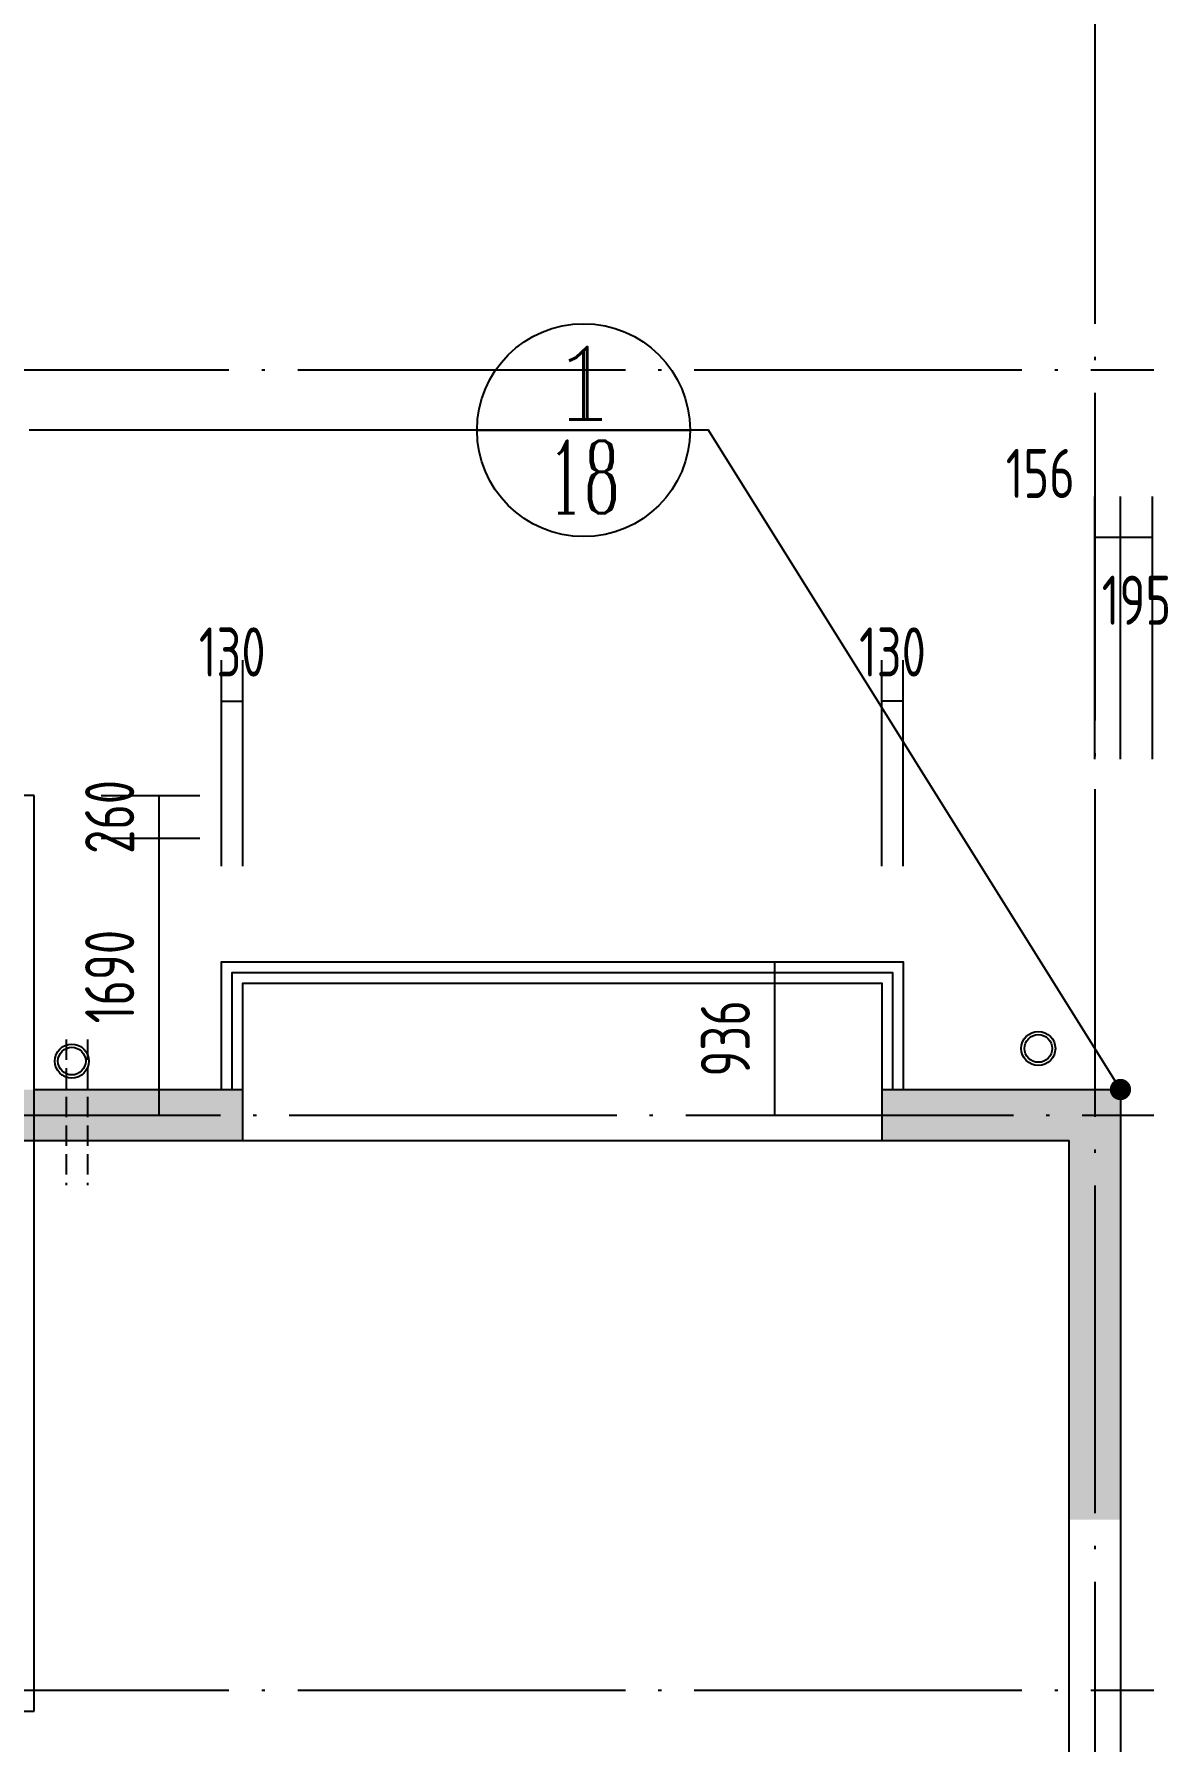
# Model space of a CAD drawing. Extents: x -726032 to 135930, y -151624 to 587044.
# Drawn here: x -442371 to -435598, y 476930 to 487356 of the extents above; entities that cross this region are included whole.
import ezdxf
from ezdxf.enums import TextEntityAlignment as Align

# ---------------------------------------------------------------- set-up
doc = ezdxf.new("R2010")
doc.units = 0
doc.header["$LTSCALE"] = 1000
doc.header["$MEASUREMENT"] = 0
doc.linetypes.add('DASH', pattern=[0.35, 0.25, -0.1])
doc.linetypes.add('DOTE', pattern=[2.42, 2, -0.2, 0.02, -0.2])
doc.layers.get('0').update_dxf_attribs({"linetype": 'CONTINUOUS'})
doc.layers.get('DEFPOINTS').update_dxf_attribs({"color": 1, "linetype": 'CONTINUOUS'})
for name, color, linetype in [('COLUMN', 170, 'CONTINUOUS'), ('DOTE', 8, 'DOTE'), ('PUB_DIM', 245, 'CONTINUOUS'), ('WALL', 255, 'CONTINUOUS'), ('WINDOW', 155, 'CONTINUOUS'), ('引线', 213, 'CONTINUOUS'), ('空调', 245, 'CONTINUOUS'), ('雨水管', 20, 'CONTINUOUS')]:
    doc.layers.add(name, color=color, linetype=linetype)
doc.styles.add('COMP', font='COMPLEX', dxfattribs={"bigfont": 'hztxt'})
doc.styles.add('DIM_FONT', font='isocp.shx', dxfattribs={"width": 0.8})
doc.dimstyles.new('DIMB', dxfattribs={"dimtxt": 300, "dimasz": 1, "dimexe": 250, "dimexo": 300, "dimgap": 150, "dimtad": 1, "dimdec": 0, "dimzin": 0, "dimdsep": 46, "dimtxsty": 'DIM_FONT', "dimcen": 0.09, "dimse2": 1, "dimclrt": 142, "dimadec": 0, "dimazin": 0, "dimtfac": 1, "dimtdec": 0, "dimtix": 1, "dimtmove": 2, "dimatfit": 3, "dimfxl": 1, "dimtolj": 1, "dimtzin": 0, "dimarcsym": 0})
doc.dimstyles.new('DIMN', dxfattribs={"dimtxt": 300, "dimasz": 1, "dimexe": 250, "dimexo": 300, "dimgap": 150, "dimtad": 1, "dimdec": 0, "dimzin": 0, "dimdsep": 46, "dimtxsty": 'DIM_FONT', "dimcen": 0.09, "dimclrt": 142, "dimadec": 0, "dimazin": 0, "dimtfac": 1, "dimtdec": 0, "dimtix": 1, "dimtmove": 2, "dimatfit": 3, "dimfxl": 1, "dimtolj": 1, "dimtzin": 0, "dimarcsym": 0})

# ---------------------------------------------------------------- blocks, each defined once
blk = doc.blocks.new('*D1258')
at = {"layer": 'DEFPOINTS', "color": 0, "transparency": 16777216}
for p in [(-435546, 484284), (-435741, 482629), (-435546, 482629)]:
    blk.add_point(p, dxfattribs=at)
at = {"layer": 'PUB_DIM', "color": 0, "lineweight": -2, "transparency": 16777216}
for p, q in [((-435741, 482929), (-435741, 484534)), ((-435546, 482929), (-435546, 484534)), ((-435742, 484284), (-435743, 484284)), ((-435741, 484284), (-435546, 484284)), ((-435545, 484284), (-435544, 484284))]:
    blk.add_line(p, q, dxfattribs=at)
at = {"layer": 'PUB_DIM', "color": 0, "transparency": 16777216}
for points in [[(-435742, 484284), (-435742, 484283), (-435741, 484284)], [(-435545, 484284), (-435545, 484283), (-435546, 484284)]]:
    blk.add_solid(points, dxfattribs=at)
at = {"layer": 'PUB_DIM', "color": 142, "transparency": 16777216, "insert": (-435643, 483900), "char_height": 300, "attachment_point": 5, "style": 'DIM_FONT'}
blk.add_mtext('\\A1;195', dxfattribs=at)
blk = doc.blocks.new('*D1259')
at = {"layer": 'DEFPOINTS', "color": 0, "transparency": 16777216}
for p in [(-435741, 484284), (-435897, 482629), (-435741, 482629)]:
    blk.add_point(p, dxfattribs=at)
at = {"layer": 'PUB_DIM', "color": 0, "lineweight": -2, "transparency": 16777216}
for p, q in [((-435897, 482929), (-435897, 484534)), ((-435741, 482929), (-435741, 484534)), ((-435898, 484284), (-435899, 484284)), ((-435897, 484284), (-435741, 484284)), ((-435740, 484284), (-435739, 484284))]:
    blk.add_line(p, q, dxfattribs=at)
at = {"layer": 'PUB_DIM', "color": 0, "transparency": 16777216}
for points in [[(-435898, 484284), (-435898, 484283), (-435897, 484284)], [(-435740, 484284), (-435740, 484283), (-435741, 484284)]]:
    blk.add_solid(points, dxfattribs=at)
at = {"layer": 'PUB_DIM', "color": 142, "transparency": 16777216, "insert": (-436230, 484674), "char_height": 300, "attachment_point": 5, "style": 'DIM_FONT'}
blk.add_mtext('\\A1;156', dxfattribs=at)
blk = doc.blocks.new('*D1260')
at = {"layer": 'DEFPOINTS', "color": 0, "transparency": 16777216}
for p in [(-438679, 481693), (-438679, 480757), (-437852, 480757)]:
    blk.add_point(p, dxfattribs=at)
at = {"layer": 'PUB_DIM', "color": 0, "lineweight": -2, "transparency": 16777216}
for p, q in [((-438379, 481693), (-437602, 481693)), ((-437852, 481692), (-437852, 480758)), ((-438379, 480757), (-437602, 480757))]:
    blk.add_line(p, q, dxfattribs=at)
at = {"layer": 'PUB_DIM', "color": 0, "transparency": 16777216}
for points in [[(-437852, 481692), (-437852, 481692), (-437852, 481693)], [(-437852, 480758), (-437852, 480758), (-437852, 480757)]]:
    blk.add_solid(points, dxfattribs=at)
at = {"layer": 'PUB_DIM', "color": 142, "transparency": 16777216, "insert": (-438152, 481225), "char_height": 300, "attachment_point": 5, "rotation": 90, "style": 'DIM_FONT'}
blk.add_mtext('\\A1;936', dxfattribs=at)
blk = doc.blocks.new('_INDEX')
blk.add_line((-0.5, 0), (0.5, 0))
blk.add_circle((0, 0), 0.5)
at = {"style": 'COMP'}
for tag, width, p, p2 in [('1', 2.333333, (-0.17, 0.05), (0.17, 0.05)), ('-', 1.166667, (-0.17, -0.39), (0.17, -0.39))]:
    blk.add_attdef(tag, text='', height=0.34, dxfattribs=dict(at, width=width)).set_placement(p, p2, align=Align.FIT)
blk = doc.blocks.new('*D3794')
at = {"layer": 'DEFPOINTS', "color": 0, "transparency": 16777216}
for p in [(-442262, 482447), (-442262, 480757), (-441610, 480757)]:
    blk.add_point(p, dxfattribs=at)
at = {"layer": 'PUB_DIM', "color": 0, "lineweight": -2, "transparency": 16777216}
for p, q in [((-441962, 482447), (-441360, 482447)), ((-441610, 482446), (-441610, 480758))]:
    blk.add_line(p, q, dxfattribs=at)
at = {"layer": 'PUB_DIM', "color": 0, "transparency": 16777216}
for points in [[(-441610, 482446), (-441609, 482446), (-441610, 482447)], [(-441610, 480758), (-441609, 480758), (-441610, 480757)]]:
    blk.add_solid(points, dxfattribs=at)
at = {"layer": 'PUB_DIM', "color": 142, "transparency": 16777216, "insert": (-441910, 481602), "char_height": 300, "attachment_point": 5, "rotation": 90, "style": 'DIM_FONT'}
blk.add_mtext('\\A1;1690', dxfattribs=at)
blk = doc.blocks.new('*D1264')
at = {"layer": 'DEFPOINTS', "color": 0, "transparency": 16777216}
for p in [(-442262, 482707), (-442262, 482447), (-441610, 482447)]:
    blk.add_point(p, dxfattribs=at)
at = {"layer": 'PUB_DIM', "color": 0, "lineweight": -2, "transparency": 16777216}
for p, q in [((-441962, 482707), (-441360, 482707)), ((-441610, 482708), (-441610, 482709)), ((-441610, 482707), (-441610, 482447)), ((-441962, 482447), (-441360, 482447)), ((-441610, 482446), (-441610, 482445))]:
    blk.add_line(p, q, dxfattribs=at)
at = {"layer": 'PUB_DIM', "color": 0, "transparency": 16777216}
for points in [[(-441610, 482708), (-441609, 482708), (-441610, 482707)], [(-441610, 482446), (-441609, 482446), (-441610, 482447)]]:
    blk.add_solid(points, dxfattribs=at)
at = {"layer": 'PUB_DIM', "color": 142, "transparency": 16777216, "insert": (-441910, 482577), "char_height": 300, "attachment_point": 5, "rotation": 90, "style": 'DIM_FONT'}
blk.add_mtext('\\A1;260', dxfattribs=at)
blk = doc.blocks.new('*D1265')
at = {"layer": 'DEFPOINTS', "color": 0, "transparency": 16777216}
for p in [(-441097, 483284), (-441227, 481977), (-441097, 481977)]:
    blk.add_point(p, dxfattribs=at)
at = {"layer": 'PUB_DIM', "color": 0, "lineweight": -2, "transparency": 16777216}
for p, q in [((-441227, 482277), (-441227, 483534)), ((-441097, 482277), (-441097, 483534)), ((-441228, 483284), (-441229, 483284)), ((-441227, 483284), (-441097, 483284)), ((-441096, 483284), (-441095, 483284))]:
    blk.add_line(p, q, dxfattribs=at)
at = {"layer": 'PUB_DIM', "color": 0, "transparency": 16777216}
for points in [[(-441228, 483284), (-441228, 483284), (-441227, 483284)], [(-441096, 483284), (-441096, 483284), (-441097, 483284)]]:
    blk.add_solid(points, dxfattribs=at)
at = {"layer": 'PUB_DIM', "color": 142, "transparency": 16777216, "insert": (-441162, 483584), "char_height": 300, "attachment_point": 5, "style": 'DIM_FONT'}
blk.add_mtext('\\A1;130', dxfattribs=at)
blk = doc.blocks.new('*D1269')
at = {"layer": 'DEFPOINTS', "color": 0, "transparency": 16777216}
for p in [(-437197, 483284), (-437197, 481977), (-437067, 481977)]:
    blk.add_point(p, dxfattribs=at)
at = {"layer": 'PUB_DIM', "color": 0, "lineweight": -2, "transparency": 16777216}
for p, q in [((-437197, 482277), (-437197, 483534)), ((-437067, 482277), (-437067, 483534)), ((-437198, 483284), (-437199, 483284)), ((-437067, 483284), (-437197, 483284)), ((-437066, 483284), (-437065, 483284))]:
    blk.add_line(p, q, dxfattribs=at)
at = {"layer": 'PUB_DIM', "color": 0, "transparency": 16777216}
for points in [[(-437198, 483284), (-437198, 483284), (-437197, 483284)], [(-437066, 483284), (-437066, 483284), (-437067, 483284)]]:
    blk.add_solid(points, dxfattribs=at)
at = {"layer": 'PUB_DIM', "color": 142, "transparency": 16777216, "insert": (-437132, 483584), "char_height": 300, "attachment_point": 5, "style": 'DIM_FONT'}
blk.add_mtext('\\A1;130', dxfattribs=at)

msp = doc.modelspace()

# ---------------------------------------------------------------- linework, layer by layer
at = {"layer": 'COLUMN'}
for points in [[(-443384.9, 480912.9), (-443384.9, 480600.9), (-441096.9, 480912.9), (-441096.9, 480600.9)], [(-437196.9, 480912.9), (-437196.9, 480600.9), (-435740.9, 480912.9), (-436052.9, 480600.9)], [(-436052.9, 480600.9), (-436052.9, 478286.9), (-435740.9, 480912.9), (-435740.9, 478286.9)]]:
    msp.add_solid(points, dxfattribs=at)
at = {"layer": 'DOTE'}
for p, q in [((-435896.9, 490006.5), (-435896.9, 459534.9)), ((-481902.2, 485306.9), (-412270.4, 485306.9)), ((-481954.2, 480756.9), (-412270.4, 480756.9)), ((-481902.2, 477246.9), (-412270.4, 477246.9))]:
    msp.add_line(p, q, dxfattribs=at)
at = {"layer": 'WALL'}
for p, q in [((-442370.9, 482706.9), (-442682.9, 482706.9)), ((-442370.9, 477116.9), (-442370.9, 482706.9)), ((-442370.9, 480912.9), (-441096.9, 480912.9)), ((-441096.9, 480600.9), (-441096.9, 480912.9)), ((-437196.9, 480912.9), (-437196.9, 480600.9)), ((-437196.9, 480912.9), (-435740.9, 480912.9)), ((-435740.9, 480912.9), (-435740.9, 470720.9)), ((-443384.9, 480600.9), (-441096.9, 480600.9)), ((-437196.9, 480600.9), (-436052.9, 480600.9)), ((-436052.9, 475036.9), (-436052.9, 480600.9)), ((-443384.9, 477116.9), (-442370.9, 477116.9))]:
    msp.add_line(p, q, dxfattribs=at)
at = {"layer": 'WINDOW'}
msp.add_line((-441096.9, 480600.9), (-437196.9, 480600.9), dxfattribs=at)
for points in [[(-441226.9, 480912.9), (-441226.9, 481692.9), (-437066.9, 481692.9), (-437066.9, 480912.9)], [(-441161.9, 480912.9), (-441161.9, 481627.9), (-437131.9, 481627.9), (-437131.9, 480912.9)], [(-441096.9, 480912.9), (-441096.9, 481562.9), (-437196.9, 481562.9), (-437196.9, 480912.9)]]:
    msp.add_lwpolyline(points, dxfattribs=at)
at = {"layer": '引线'}
msp.add_lwpolyline([(-435740.9, 480912.9), (-438255.1, 484938.3), (-442401.3, 484938.3)], dxfattribs=at)
at = {"layer": '引线', "const_width": 64.7}
msp.add_lwpolyline([(-435773.5, 480912.9, 1), (-435708.2, 480912.9, 1)], format="xyb", close=True, dxfattribs=at)
at = {"layer": '空调', "linetype": 'DASH', "ltscale": 0.5}
for p, q in [((-442175.9, 481218.7), (-442175.9, 480329.3)), ((-442045.9, 481218.7), (-442045.9, 480329.3))]:
    msp.add_line(p, q, dxfattribs=at)
at = {"layer": '雨水管'}
for centre, radius in [((-436242.2, 481163.5), 104), ((-436242.2, 481163.5), 84.5), ((-442141, 481086.3), 104), ((-442141, 481086.3), 84.5)]:
    msp.add_circle(centre, radius, dxfattribs=at)

# ---------------------------------------------------------------- block references
at = {"layer": '引线'}
ref = msp.add_blockref('_INDEX', (-439017.6, 484938.3), dxfattribs=dict(at, xscale=1300, yscale=1300, zscale=1300))
ref.add_attrib('1', '1', dxfattribs={"layer": '0', "height": 442, "style": 'COMP', "width": 2.333333}).set_placement((-439238.6, 485003.3), (-438796.6, 485003.3), align=Align.FIT)
ref.add_attrib('-', '18', dxfattribs={"layer": '0', "height": 442, "style": 'COMP', "width": 0.724138}).set_placement((-439238.6, 484431.3), (-438796.6, 484431.3), align=Align.FIT)

# ---------------------------------------------------------------- dimensions: what is measured, and where the dimension line sits
at = {"layer": 'PUB_DIM'}
for base, p1, p2, picture, middle in [((-435740.9, 484283.6), (-435896.9, 482628.7), (-435740.9, 482628.7), '*D1259', (-436230.3, 484673.7)), ((-435545.9, 484283.6), (-435740.9, 482628.7), (-435545.9, 482628.7), '*D1258', (-435643.4, 483899.5))]:
    dim = msp.add_linear_dim(base=base, p1=p1, p2=p2, dimstyle='DIMN', dxfattribs=at)
    dim.commit()
    dim.dimension.update_dxf_attribs({"geometry": picture, "text_midpoint": middle, "dimtype": 160})
for base, p1, p2, picture, middle in [((-441096.9, 483284.3), (-441226.9, 481977.1), (-441096.9, 481977.1), '*D1265', (-441161.9, 483584.3)), ((-437196.9, 483284.3), (-437066.9, 481977.1), (-437196.9, 481977.1), '*D1269', (-437131.9, 483584.3))]:
    dim = msp.add_linear_dim(base=base, p1=p1, p2=p2, dimstyle='DIMN', dxfattribs=at)
    dim.commit()
    dim.dimension.update_dxf_attribs({"geometry": picture, "text_midpoint": middle})
for base, p1, p2, dimstyle, picture, middle in [((-441609.6, 482446.9), (-442262, 482706.9), (-442262, 482446.9), 'DIMN', '*D1264', (-441909.6, 482576.9)), ((-441609.6, 480756.9), (-442262, 482446.9), (-442262, 480756.9), 'DIMB', '*D3794', (-441909.6, 481601.9)), ((-437852.3, 480756.9), (-438678.8, 481692.9), (-438678.8, 480756.9), 'DIMN', '*D1260', (-438152.3, 481224.9))]:
    dim = msp.add_linear_dim(base=base, p1=p1, p2=p2, angle=270, dimstyle=dimstyle, dxfattribs=at)
    dim.commit()
    dim.dimension.update_dxf_attribs({"geometry": picture, "text_midpoint": middle})

doc.saveas('drawing.dxf')
